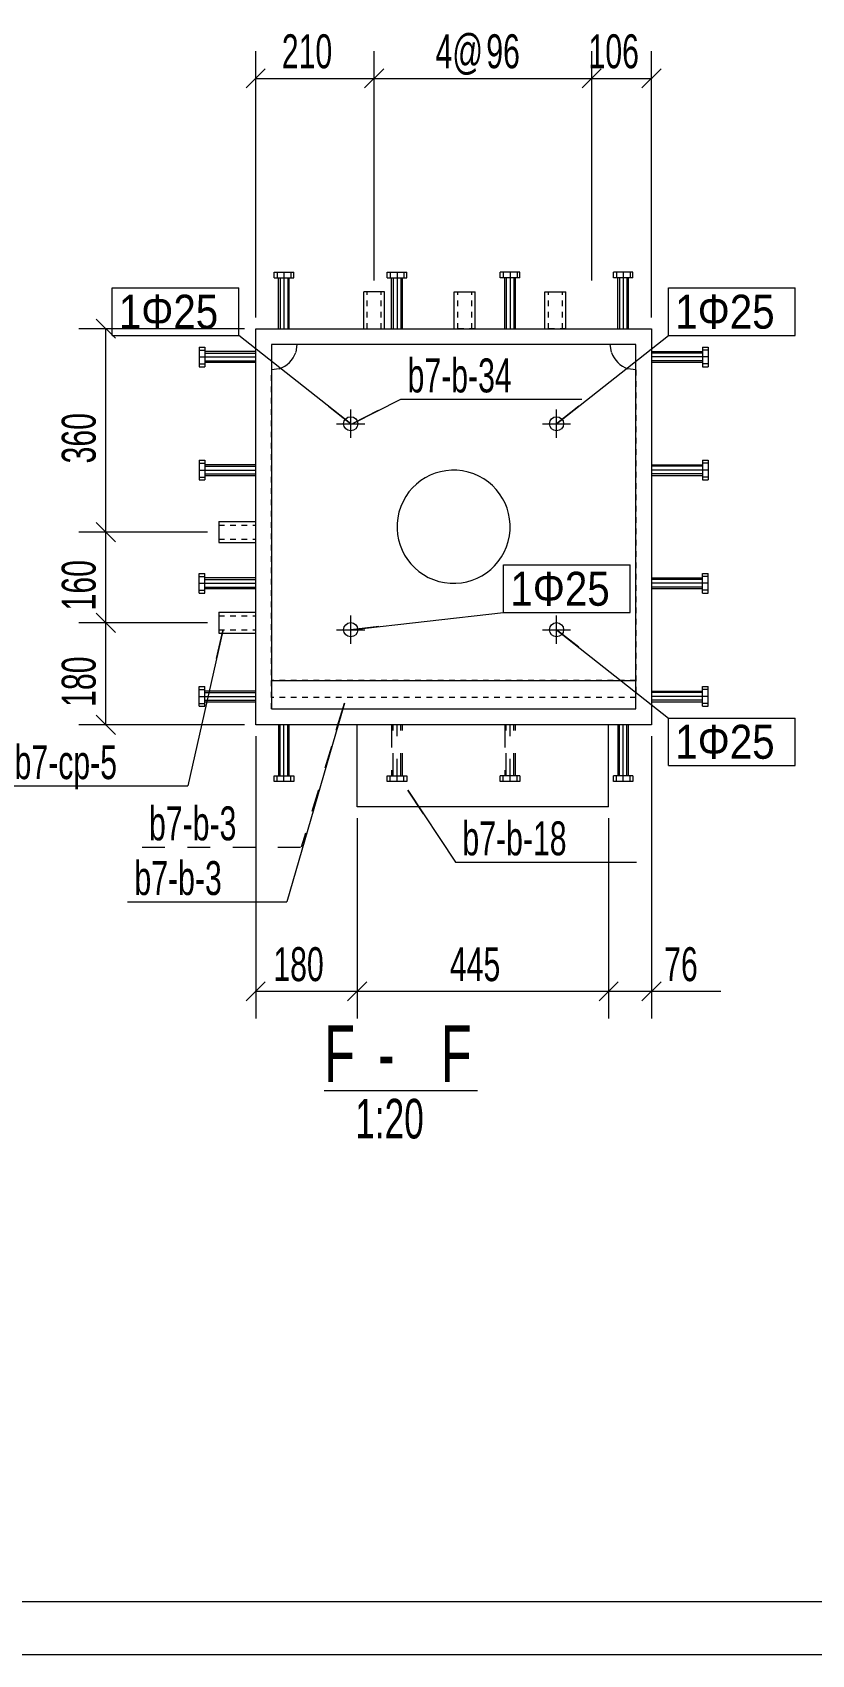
# Model space of a CAD drawing. Header units: millimetres. Extents: x 5 to 599, y 5 to 425.
# Drawn here: x 433.7 to 502.6, y 5 to 148.3 of the extents above; entities that cross this region are included whole.
import ezdxf

# ---------------------------------------------------------------- set-up
doc = ezdxf.new("R2010")
doc.units = ezdxf.units.MM
for name, pattern in [('XKITLINE00', [0]), ('XKITLINE02', [4, 2, -2]), ('XKITLINE04', [3, 0.5, -0.5, 0.5, -0.5, 0.5, -0.5])]:
    doc.linetypes.add(name, pattern=pattern)
for name, color, linetype, lineweight in [('Bolt', 7, 'Continuous', 0), ('BoltMark', 3, 'Continuous', 0), ('DrawingSheet', 5, 'Continuous', 0), ('OtherObjectType', 1, 'Continuous', 0), ('Part', 2, 'Continuous', 0), ('PartMark', 3, 'Continuous', 0), ('Z-DIMENSIONS', 1, 'Continuous', 0)]:
    doc.layers.add(name, color=color, linetype=linetype, lineweight=lineweight)
doc.styles.add('$TD_AUDIT_GENERATED_(8D)', font='ARIAL.TTF')
doc.styles.add('romsim', font='ARIAL.TTF')

# ---------------------------------------------------------------- blocks, each defined once
blk = doc.blocks.new('*A1')
at = {"layer": 'DrawingSheet', "color": 5, "linetype": 'XKITLINE00', "lineweight": 0}
blk.add_line((5, 5), (599, 5), dxfattribs=at)
blk = doc.blocks.new('*A3')
at = {"layer": 'OtherObjectType', "color": 7, "linetype": 'XKITLINE00', "lineweight": 0}
for p, q in [((594.03, 9.65), (18, 9.65)), ((5, 5), (599, 5))]:
    blk.add_line(p, q, dxfattribs=at)
blk = doc.blocks.new('*A209')
at = {"layer": 'Part', "color": 4, "linetype": 'XKITLINE00', "lineweight": 0}
for p, q in [((470.96, 122.15), (470.96, 125.4)), ((470.96, 125.4), (472.81, 125.4)), ((472.81, 122.15), (472.81, 125.4))]:
    blk.add_line(p, q, dxfattribs=at)
at = {"layer": 'Part', "color": 7, "linetype": 'XKITLINE04', "lineweight": 0}
for p, q in [((471.26, 122.15), (471.26, 125.4)), ((472.51, 122.15), (472.51, 125.4)), ((472.81, 122.15), (470.96, 122.15))]:
    blk.add_line(p, q, dxfattribs=at)
blk = doc.blocks.new('*A210')
at = {"layer": 'Part', "color": 4, "linetype": 'XKITLINE00', "lineweight": 0}
for p, q in [((478.98, 122.15), (478.98, 125.4)), ((478.98, 125.4), (480.83, 125.4)), ((480.83, 122.15), (480.83, 125.4))]:
    blk.add_line(p, q, dxfattribs=at)
at = {"layer": 'Part', "color": 7, "linetype": 'XKITLINE04', "lineweight": 0}
for p, q in [((479.28, 122.15), (479.28, 125.4)), ((480.53, 122.15), (480.53, 125.4)), ((480.83, 122.15), (478.98, 122.15))]:
    blk.add_line(p, q, dxfattribs=at)
blk = doc.blocks.new('*A211')
at = {"layer": 'Bolt', "color": 2, "linetype": 'XKITLINE00', "lineweight": 0}
for p, q in [((455.03, 127.15), (456.76, 127.15)), ((455.03, 126.65), (455.03, 127.15)), ((455.03, 126.65), (456.76, 126.65)), ((455.29, 127.15), (455.29, 126.65)), ((455.42, 122.15), (455.42, 126.65)), ((455.56, 126.65), (455.56, 122.15)), ((455.9, 127.15), (455.9, 122.15)), ((456.23, 126.65), (456.23, 122.15)), ((456.37, 122.15), (456.37, 126.65)), ((456.51, 127.15), (456.51, 126.65)), ((456.76, 126.65), (456.76, 127.15)), ((465.03, 127.15), (466.76, 127.15)), ((465.03, 126.65), (465.03, 127.15)), ((465.03, 126.65), (466.76, 126.65)), ((465.29, 127.15), (465.29, 126.65)), ((465.42, 122.15), (465.42, 126.65)), ((465.56, 126.65), (465.56, 122.15)), ((465.9, 127.15), (465.9, 122.15)), ((466.23, 126.65), (466.23, 122.15)), ((466.37, 122.15), (466.37, 126.65)), ((466.51, 127.15), (466.51, 126.65)), ((466.76, 126.65), (466.76, 127.15)), ((476.76, 127.15), (475.03, 127.15)), ((475.03, 126.65), (475.03, 127.15)), ((476.76, 126.65), (475.03, 126.65)), ((475.29, 127.15), (475.29, 126.65)), ((475.42, 122.15), (475.42, 126.65)), ((475.56, 126.65), (475.56, 122.15)), ((475.9, 127.15), (475.9, 122.15)), ((476.23, 126.65), (476.23, 122.15)), ((476.37, 122.15), (476.37, 126.65)), ((476.51, 127.15), (476.51, 126.65)), ((476.76, 126.65), (476.76, 127.15)), ((486.76, 127.15), (485.03, 127.15)), ((485.03, 126.65), (485.03, 127.15)), ((486.76, 126.65), (485.03, 126.65)), ((485.29, 127.15), (485.29, 126.65)), ((485.42, 122.15), (485.42, 126.65)), ((485.56, 126.65), (485.56, 122.15)), ((485.9, 127.15), (485.9, 122.15)), ((486.23, 126.65), (486.23, 122.15)), ((486.37, 122.15), (486.37, 126.65)), ((486.51, 127.15), (486.51, 126.65)), ((486.76, 126.65), (486.76, 127.15))]:
    blk.add_line(p, q, dxfattribs=at)
at = {"layer": 'Bolt', "color": 2, "linetype": 'XKITLINE02', "lineweight": 0}
for p, q in [((455.42, 122.15), (456.37, 122.15)), ((465.42, 122.15), (466.37, 122.15)), ((475.42, 122.15), (476.37, 122.15)), ((485.42, 122.15), (486.37, 122.15))]:
    blk.add_line(p, q, dxfattribs=at)
blk = doc.blocks.new('*A212')
at = {"layer": 'Bolt', "color": 2, "linetype": 'XKITLINE00', "lineweight": 0}
for p, q in [((455.42, 87.15), (455.42, 82.65)), ((455.56, 82.65), (455.56, 87.15)), ((455.9, 82.15), (455.9, 87.15)), ((456.23, 82.65), (456.23, 87.15)), ((456.37, 82.65), (456.37, 87.15)), ((485.42, 87.15), (485.42, 82.65)), ((485.56, 82.65), (485.56, 87.15)), ((485.9, 82.15), (485.9, 87.15)), ((486.23, 82.65), (486.23, 87.15)), ((486.37, 82.65), (486.37, 87.15)), ((455.03, 82.65), (456.76, 82.65)), ((455.03, 82.15), (455.03, 82.65)), ((456.76, 82.15), (455.03, 82.15)), ((455.29, 82.15), (455.29, 82.65)), ((456.51, 82.15), (456.51, 82.65)), ((456.76, 82.65), (456.76, 82.15)), ((486.76, 82.65), (485.03, 82.65)), ((485.03, 82.15), (485.03, 82.65)), ((486.76, 82.15), (485.03, 82.15)), ((485.29, 82.15), (485.29, 82.65)), ((486.51, 82.15), (486.51, 82.65)), ((486.76, 82.65), (486.76, 82.15))]:
    blk.add_line(p, q, dxfattribs=at)
at = {"layer": 'Bolt', "color": 2, "linetype": 'XKITLINE02', "lineweight": 0}
for p, q in [((456.37, 87.15), (455.42, 87.15)), ((466.37, 87.15), (465.42, 87.15)), ((465.42, 87.15), (465.42, 82.65)), ((465.56, 82.65), (465.56, 87.15)), ((465.9, 82.15), (465.9, 87.15)), ((466.23, 82.65), (466.23, 87.15)), ((466.37, 82.65), (466.37, 87.15)), ((476.37, 87.15), (475.42, 87.15)), ((475.42, 87.15), (475.42, 82.65)), ((475.56, 82.65), (475.56, 87.15)), ((475.9, 82.15), (475.9, 87.15)), ((476.23, 82.65), (476.23, 87.15)), ((476.37, 82.65), (476.37, 87.15)), ((486.37, 87.15), (485.42, 87.15)), ((465.03, 82.65), (466.76, 82.65)), ((465.03, 82.15), (465.03, 82.65)), ((466.76, 82.15), (465.03, 82.15)), ((465.29, 82.15), (465.29, 82.65)), ((466.51, 82.15), (466.51, 82.65)), ((466.76, 82.65), (466.76, 82.15)), ((476.76, 82.65), (475.03, 82.65)), ((475.03, 82.15), (475.03, 82.65)), ((476.76, 82.15), (475.03, 82.15)), ((475.29, 82.15), (475.29, 82.65)), ((476.51, 82.15), (476.51, 82.65)), ((476.76, 82.65), (476.76, 82.15))]:
    blk.add_line(p, q, dxfattribs=at)
blk = doc.blocks.new('*A213')
at = {"layer": 'Bolt', "color": 2, "linetype": 'XKITLINE00', "lineweight": 0}
for p, q in [((492.9, 120.52), (492.9, 118.79)), ((492.9, 120.52), (493.4, 120.52)), ((493.4, 120.52), (493.4, 118.79)), ((488.4, 120.13), (492.9, 120.13)), ((492.9, 119.99), (488.4, 119.99)), ((493.4, 119.65), (488.4, 119.65)), ((492.9, 119.32), (488.4, 119.32)), ((488.4, 119.18), (492.9, 119.18)), ((493.4, 120.26), (492.9, 120.26)), ((493.4, 119.04), (492.9, 119.04)), ((492.9, 118.79), (493.4, 118.79)), ((492.9, 110.52), (492.9, 108.79)), ((492.9, 110.52), (493.4, 110.52)), ((493.4, 110.52), (493.4, 108.79)), ((488.4, 110.13), (492.9, 110.13)), ((492.9, 109.99), (488.4, 109.99)), ((493.4, 109.65), (488.4, 109.65)), ((492.9, 109.32), (488.4, 109.32)), ((488.4, 109.18), (492.9, 109.18)), ((493.4, 110.26), (492.9, 110.26)), ((493.4, 109.04), (492.9, 109.04)), ((492.9, 108.79), (493.4, 108.79)), ((492.9, 98.79), (492.9, 100.52)), ((492.9, 100.52), (493.4, 100.52)), ((493.4, 98.79), (493.4, 100.52)), ((488.4, 100.13), (492.9, 100.13)), ((492.9, 99.99), (488.4, 99.99)), ((493.4, 99.65), (488.4, 99.65)), ((492.9, 99.32), (488.4, 99.32)), ((488.4, 99.18), (492.9, 99.18)), ((493.4, 100.26), (492.9, 100.26)), ((493.4, 99.04), (492.9, 99.04)), ((492.9, 98.79), (493.4, 98.79)), ((492.9, 88.79), (492.9, 90.52)), ((492.9, 90.52), (493.4, 90.52)), ((493.4, 88.79), (493.4, 90.52)), ((488.4, 90.13), (492.9, 90.13)), ((492.9, 89.99), (488.4, 89.99)), ((493.4, 89.65), (488.4, 89.65)), ((492.9, 89.32), (488.4, 89.32)), ((488.4, 89.18), (492.9, 89.18)), ((493.4, 90.26), (492.9, 90.26)), ((493.4, 89.04), (492.9, 89.04)), ((492.9, 88.79), (493.4, 88.79))]:
    blk.add_line(p, q, dxfattribs=at)
at = {"layer": 'Bolt', "color": 2, "linetype": 'XKITLINE02', "lineweight": 0}
for p, q in [((488.4, 120.13), (488.4, 119.18)), ((488.4, 110.13), (488.4, 109.18)), ((488.4, 100.13), (488.4, 99.18)), ((488.4, 90.13), (488.4, 89.18))]:
    blk.add_line(p, q, dxfattribs=at)
blk = doc.blocks.new('*A214')
at = {"layer": 'Bolt', "color": 2, "linetype": 'XKITLINE00', "lineweight": 0}
for p, q in [((448.4, 120.52), (448.4, 118.79)), ((448.4, 120.52), (448.9, 120.52)), ((448.9, 120.52), (448.9, 118.79)), ((448.4, 120.26), (448.9, 120.26)), ((448.4, 119.65), (453.4, 119.65)), ((448.4, 119.04), (448.9, 119.04)), ((453.4, 120.13), (448.9, 120.13)), ((448.9, 119.99), (453.4, 119.99)), ((448.9, 119.32), (453.4, 119.32)), ((448.9, 119.18), (453.4, 119.18)), ((448.4, 118.79), (448.9, 118.79)), ((448.4, 110.52), (448.4, 108.79)), ((448.4, 110.52), (448.9, 110.52)), ((448.9, 110.52), (448.9, 108.79)), ((448.4, 110.26), (448.9, 110.26)), ((448.4, 109.65), (453.4, 109.65)), ((448.4, 109.04), (448.9, 109.04)), ((453.4, 110.13), (448.9, 110.13)), ((448.9, 109.99), (453.4, 109.99)), ((448.9, 109.32), (453.4, 109.32)), ((448.9, 109.18), (453.4, 109.18)), ((448.4, 108.79), (448.9, 108.79)), ((448.4, 98.79), (448.4, 100.52)), ((448.4, 100.52), (448.9, 100.52)), ((448.9, 98.79), (448.9, 100.52)), ((448.4, 100.26), (448.9, 100.26)), ((448.4, 99.65), (453.4, 99.65)), ((448.4, 99.04), (448.9, 99.04)), ((453.4, 100.13), (448.9, 100.13)), ((448.9, 99.99), (453.4, 99.99)), ((448.9, 99.32), (453.4, 99.32)), ((448.9, 99.18), (453.4, 99.18)), ((448.4, 98.79), (448.9, 98.79)), ((448.4, 88.79), (448.4, 90.52)), ((448.4, 90.52), (448.9, 90.52)), ((448.9, 88.79), (448.9, 90.52)), ((448.4, 90.26), (448.9, 90.26)), ((448.4, 89.65), (453.4, 89.65)), ((448.4, 89.04), (448.9, 89.04)), ((453.4, 90.13), (448.9, 90.13)), ((448.9, 89.99), (453.4, 89.99)), ((448.9, 89.32), (453.4, 89.32)), ((448.9, 89.18), (453.4, 89.18)), ((448.4, 88.79), (448.9, 88.79))]:
    blk.add_line(p, q, dxfattribs=at)
at = {"layer": 'Bolt', "color": 2, "linetype": 'XKITLINE02', "lineweight": 0}
for p, q in [((453.4, 119.18), (453.4, 120.13)), ((453.4, 109.18), (453.4, 110.13)), ((453.4, 99.18), (453.4, 100.13)), ((453.4, 89.18), (453.4, 90.13))]:
    blk.add_line(p, q, dxfattribs=at)
blk = doc.blocks.new('*A215')
at = {"layer": 'Bolt', "color": 2, "linetype": 'XKITLINE00', "lineweight": 0}
for p, q in [((480, 112.5), (480, 115)), ((478.75, 113.75), (481.25, 113.75))]:
    blk.add_line(p, q, dxfattribs=at)
blk.add_circle((480, 113.75), 0.625, dxfattribs=at)
blk = doc.blocks.new('*A216')
at = {"layer": 'Bolt', "color": 2, "linetype": 'XKITLINE00', "lineweight": 0}
for p, q in [((461.8, 112.5), (461.8, 115)), ((460.55, 113.75), (463.05, 113.75))]:
    blk.add_line(p, q, dxfattribs=at)
blk.add_circle((461.8, 113.75), 0.625, dxfattribs=at)
blk = doc.blocks.new('*A217')
at = {"layer": 'Bolt', "color": 2, "linetype": 'XKITLINE00', "lineweight": 0}
for p, q in [((480, 94.3), (480, 96.8)), ((478.75, 95.55), (481.25, 95.55))]:
    blk.add_line(p, q, dxfattribs=at)
blk.add_circle((480, 95.55), 0.625, dxfattribs=at)
blk = doc.blocks.new('*A218')
at = {"layer": 'Bolt', "color": 2, "linetype": 'XKITLINE00', "lineweight": 0}
for p, q in [((461.8, 94.3), (461.8, 96.8)), ((460.55, 95.55), (463.05, 95.55))]:
    blk.add_line(p, q, dxfattribs=at)
blk.add_circle((461.8, 95.55), 0.625, dxfattribs=at)
blk = doc.blocks.new('*A219')
at = {"layer": 'Part', "color": 4, "linetype": 'XKITLINE00', "lineweight": 0}
for p, q in [((453.4, 87.15), (453.4, 122.15)), ((453.4, 122.15), (488.4, 122.15)), ((488.4, 122.15), (488.4, 87.15)), ((454.8, 120.75), (454.8, 88.55)), ((487, 120.75), (454.8, 120.75)), ((487, 88.55), (487, 120.75)), ((454.8, 88.55), (487, 88.55)), ((488.4, 87.15), (453.4, 87.15))]:
    blk.add_line(p, q, dxfattribs=at)
blk = doc.blocks.new('*A220')
at = {"layer": 'Part', "color": 4, "linetype": 'XKITLINE00', "lineweight": 0}
for p, q in [((462.37, 79.9), (462.37, 87.15)), ((484.61, 79.9), (484.61, 87.15)), ((484.61, 79.9), (462.37, 79.9))]:
    blk.add_line(p, q, dxfattribs=at)
at = {"layer": 'Part', "color": 7, "linetype": 'XKITLINE04', "lineweight": 0}
blk.add_line((484.61, 87.15), (462.37, 87.15), dxfattribs=at)
blk = doc.blocks.new('*A221')
at = {"layer": 'Part', "color": 4, "linetype": 'XKITLINE00', "lineweight": 0}
blk.add_line((454.8, 91.05), (487, 91.05), dxfattribs=at)
at = {"layer": 'Part', "color": 7, "linetype": 'XKITLINE04', "lineweight": 0}
for p, q in [((454.8, 88.55), (454.8, 91.05)), ((487, 88.55), (487, 91.05)), ((454.8, 88.55), (487, 88.55))]:
    blk.add_line(p, q, dxfattribs=at)
blk = doc.blocks.new('*A222')
at = {"layer": 'Part', "color": 7, "linetype": 'XKITLINE04', "lineweight": 0}
for p, q in [((487, 91.05), (454.8, 91.05)), ((454.8, 91.05), (454.8, 88.55)), ((487, 88.55), (487, 91.05)), ((454.8, 88.55), (487, 88.55))]:
    blk.add_line(p, q, dxfattribs=at)
blk = doc.blocks.new('*A223')
at = {"layer": 'Part', "color": 4, "linetype": 'XKITLINE00', "lineweight": 0}
for p, q in [((457.05, 120.75), (456.94, 120.06)), ((484.86, 120.06), (484.75, 120.75)), ((455.49, 118.61), (454.8, 118.5)), ((487, 118.5), (486.3, 118.61))]:
    blk.add_line(p, q, dxfattribs=at)
at = {"layer": 'Part', "color": 7, "linetype": 'XKITLINE04', "lineweight": 0}
for p, q in [((484.75, 120.75), (457.05, 120.75)), ((454.8, 89.55), (454.8, 118.5)), ((487, 118.5), (487, 89.55)), ((487, 89.55), (454.8, 89.55))]:
    blk.add_line(p, q, dxfattribs=at)
at = {"layer": 'Part', "color": 4, "linetype": 'XKITLINE00', "lineweight": 0}
for centre, radius, start, end in [((454.8, 120.75), 2.25, 288, 342), ((487, 120.75), 2.25, 198, 252), ((470.9, 104.65), 5, 75, 255), ((470.9, 104.65), 5, 255, 75)]:
    blk.add_arc(centre, radius, start, end, dxfattribs=at)
blk = doc.blocks.new('*A224')
at = {"layer": 'Part', "color": 4, "linetype": 'XKITLINE00', "lineweight": 0}
for p, q in [((450.15, 97.09), (453.4, 97.09)), ((450.15, 97.09), (450.15, 95.24)), ((450.15, 95.24), (453.4, 95.24))]:
    blk.add_line(p, q, dxfattribs=at)
at = {"layer": 'Part', "color": 7, "linetype": 'XKITLINE04', "lineweight": 0}
for p, q in [((450.15, 96.79), (453.4, 96.79)), ((453.4, 95.24), (453.4, 97.09)), ((450.15, 95.54), (453.4, 95.54))]:
    blk.add_line(p, q, dxfattribs=at)
blk = doc.blocks.new('*A225')
at = {"layer": 'Part', "color": 4, "linetype": 'XKITLINE00', "lineweight": 0}
for p, q in [((450.15, 105.1), (453.4, 105.1)), ((450.15, 105.1), (450.15, 103.25)), ((450.15, 103.25), (453.4, 103.25))]:
    blk.add_line(p, q, dxfattribs=at)
at = {"layer": 'Part', "color": 7, "linetype": 'XKITLINE04', "lineweight": 0}
for p, q in [((450.15, 104.8), (453.4, 104.8)), ((453.4, 103.25), (453.4, 105.1)), ((450.15, 103.55), (453.4, 103.55))]:
    blk.add_line(p, q, dxfattribs=at)
blk = doc.blocks.new('*A226')
at = {"layer": 'Part', "color": 4, "linetype": 'XKITLINE00', "lineweight": 0}
for p, q in [((462.95, 122.15), (462.95, 125.4)), ((464.8, 125.4), (462.95, 125.4)), ((464.8, 122.15), (464.8, 125.4))]:
    blk.add_line(p, q, dxfattribs=at)
at = {"layer": 'Part', "color": 7, "linetype": 'XKITLINE04', "lineweight": 0}
for p, q in [((463.25, 122.15), (463.25, 125.4)), ((464.5, 122.15), (464.5, 125.4)), ((462.95, 122.15), (464.8, 122.15))]:
    blk.add_line(p, q, dxfattribs=at)
blk = doc.blocks.new('*A227')
at = {"layer": 'OtherObjectType', "color": 6, "linetype": 'XKITLINE00', "lineweight": 0}
blk.add_line((459.46, 54.85), (473.01, 54.85), dxfattribs=at)
at = {"layer": 'OtherObjectType', "color": 6, "style": 'romsim', "width": 0.6375}
for s, height, p in [('F', 5, (459.46, 55.6)), ('F', 5, (469.77, 55.6)), ('-', 5, (464.21, 55.6)), ('1:20', 3.5, (462.2, 50.6))]:
    blk.add_text(s, height=height, dxfattribs=at).set_placement(p)
blk = doc.blocks.new('*A365')
at = {"layer": 'Z-DIMENSIONS', "color": 3, "linetype": 'XKITLINE00', "lineweight": 0}
for p, q in [((453.4, 86.15), (453.4, 61.2)), ((462.37, 78.9), (462.37, 61.2)), ((454.25, 64.45), (452.55, 62.75)), ((453.4, 63.6), (462.37, 63.6)), ((463.22, 64.45), (461.52, 62.75))]:
    blk.add_line(p, q, dxfattribs=at)
at = {"layer": 'Z-DIMENSIONS', "color": 7}
for p in [(453.4, 63.6), (462.37, 63.6)]:
    blk.add_point(p, dxfattribs=at)
at = {"layer": 'Z-DIMENSIONS', "color": 7, "style": 'romsim', "width": 0.6375}
blk.add_text('180', height=3, dxfattribs=at).set_placement((454.96, 64.5))
blk = doc.blocks.new('*A366')
at = {"layer": 'Z-DIMENSIONS', "color": 3, "linetype": 'XKITLINE00', "lineweight": 0}
for p, q in [((462.37, 78.9), (462.37, 61.2)), ((484.61, 78.9), (484.61, 61.2)), ((463.22, 64.45), (461.52, 62.75)), ((462.37, 63.6), (484.61, 63.6)), ((485.46, 64.45), (483.76, 62.75))]:
    blk.add_line(p, q, dxfattribs=at)
at = {"layer": 'Z-DIMENSIONS', "color": 7}
for p in [(462.37, 63.6), (484.61, 63.6)]:
    blk.add_point(p, dxfattribs=at)
at = {"layer": 'Z-DIMENSIONS', "color": 7, "style": 'romsim', "width": 0.6375}
blk.add_text('445', height=3, dxfattribs=at).set_placement((470.57, 64.5))
blk = doc.blocks.new('*A367')
at = {"layer": 'Z-DIMENSIONS', "color": 3, "linetype": 'XKITLINE00', "lineweight": 0}
for p, q in [((488.4, 86.15), (488.4, 61.2)), ((484.61, 78.9), (484.61, 61.2)), ((485.46, 64.45), (483.76, 62.75)), ((484.61, 63.6), (488.4, 63.6)), ((489.25, 64.45), (487.55, 62.75)), ((488.4, 63.6), (494.54, 63.6)), ((488.4, 63.6), (494.54, 63.6))]:
    blk.add_line(p, q, dxfattribs=at)
at = {"layer": 'Z-DIMENSIONS', "color": 7}
for p in [(484.61, 63.6), (488.4, 63.6)]:
    blk.add_point(p, dxfattribs=at)
at = {"layer": 'Z-DIMENSIONS', "color": 7, "style": 'romsim', "width": 0.6375}
blk.add_text('76', height=3, dxfattribs=at).set_placement((489.52, 64.5))
blk = doc.blocks.new('*A368')
at = {"layer": 'Z-DIMENSIONS', "color": 3, "linetype": 'XKITLINE00', "lineweight": 0}
for p, q in [((449.15, 96.16), (437.75, 96.16)), ((439.3, 97.01), (441, 95.31)), ((440.15, 87.15), (440.15, 96.16)), ((439.3, 88), (441, 86.3)), ((452.4, 87.15), (437.75, 87.15))]:
    blk.add_line(p, q, dxfattribs=at)
at = {"layer": 'Z-DIMENSIONS', "color": 7}
for p in [(440.15, 96.16), (440.15, 87.15)]:
    blk.add_point(p, dxfattribs=at)
at = {"layer": 'Z-DIMENSIONS', "color": 7, "style": 'romsim', "width": 0.6375}
blk.add_text('180', height=3, rotation=90.0002, dxfattribs=at).set_placement((439.25, 88.73))
blk = doc.blocks.new('*A369')
at = {"layer": 'Z-DIMENSIONS', "color": 3, "linetype": 'XKITLINE00', "lineweight": 0}
for p, q in [((439.3, 105.03), (441, 103.33)), ((449.15, 104.18), (437.75, 104.18)), ((440.15, 96.16), (440.15, 104.18)), ((449.15, 96.16), (437.75, 96.16)), ((439.3, 97.01), (441, 95.31))]:
    blk.add_line(p, q, dxfattribs=at)
at = {"layer": 'Z-DIMENSIONS', "color": 7}
for p in [(440.15, 104.18), (440.15, 96.16)]:
    blk.add_point(p, dxfattribs=at)
at = {"layer": 'Z-DIMENSIONS', "color": 7, "style": 'romsim', "width": 0.6375}
blk.add_text('160', height=3, rotation=90.0002, dxfattribs=at).set_placement((439.25, 97.25))
blk = doc.blocks.new('*A370')
at = {"layer": 'Z-DIMENSIONS', "color": 3, "linetype": 'XKITLINE00', "lineweight": 0}
for p, q in [((452.4, 122.15), (437.75, 122.15)), ((439.3, 123), (441, 121.3)), ((440.15, 104.18), (440.15, 122.15)), ((439.3, 105.03), (441, 103.33)), ((449.15, 104.18), (437.75, 104.18))]:
    blk.add_line(p, q, dxfattribs=at)
at = {"layer": 'Z-DIMENSIONS', "color": 7}
for p in [(440.15, 122.15), (440.15, 104.18)]:
    blk.add_point(p, dxfattribs=at)
at = {"layer": 'Z-DIMENSIONS', "color": 7, "style": 'romsim', "width": 0.6375}
blk.add_text('360', height=3, rotation=90.0002, dxfattribs=at).set_placement((439.25, 110.24))
blk = doc.blocks.new('*A371')
at = {"layer": 'Z-DIMENSIONS', "color": 3, "linetype": 'XKITLINE00', "lineweight": 0}
for p, q in [((453.4, 123.15), (453.4, 146.66)), ((463.87, 126.4), (463.87, 146.66)), ((454.25, 145.11), (452.55, 143.42)), ((464.72, 145.11), (463.02, 143.42)), ((453.4, 144.26), (463.87, 144.26))]:
    blk.add_line(p, q, dxfattribs=at)
at = {"layer": 'Z-DIMENSIONS', "color": 7}
for p in [(453.4, 144.26), (463.87, 144.26)]:
    blk.add_point(p, dxfattribs=at)
at = {"layer": 'Z-DIMENSIONS', "color": 7, "style": 'romsim', "width": 0.6375}
blk.add_text('210', height=3, dxfattribs=at).set_placement((455.71, 145.16))
blk = doc.blocks.new('*A372')
at = {"layer": 'Z-DIMENSIONS', "color": 3, "linetype": 'XKITLINE00', "lineweight": 0}
for p, q in [((463.87, 126.4), (463.87, 146.66)), ((464.72, 145.11), (463.02, 143.42)), ((463.87, 144.26), (468.68, 144.26))]:
    blk.add_line(p, q, dxfattribs=at)
at = {"layer": 'Z-DIMENSIONS', "color": 7}
blk.add_point((463.87, 144.26), dxfattribs=at)
at = {"layer": 'Z-DIMENSIONS', "color": 7, "style": 'romsim', "width": 0.6375}
for s, p in [('4@', (469.3, 145.16)), ('96', (473.79, 145.16))]:
    blk.add_text(s, height=3, dxfattribs=at).set_placement(p)
blk = doc.blocks.new('*A373')
at = {"layer": 'Z-DIMENSIONS', "color": 3, "linetype": 'XKITLINE00', "lineweight": 0}
blk.add_line((468.68, 144.26), (473.49, 144.26), dxfattribs=at)
blk = doc.blocks.new('*A374')
at = {"layer": 'Z-DIMENSIONS', "color": 3, "linetype": 'XKITLINE00', "lineweight": 0}
blk.add_line((473.49, 144.26), (478.3, 144.26), dxfattribs=at)
blk = doc.blocks.new('*A375')
at = {"layer": 'Z-DIMENSIONS', "color": 3, "linetype": 'XKITLINE00', "lineweight": 0}
for p, q in [((483.96, 145.11), (482.26, 143.42)), ((478.3, 144.26), (483.11, 144.26)), ((483.11, 126.4), (483.11, 144.26))]:
    blk.add_line(p, q, dxfattribs=at)
at = {"layer": 'Z-DIMENSIONS', "color": 3}
blk.add_point((483.11, 144.26), dxfattribs=at)
blk = doc.blocks.new('*A376')
at = {"layer": 'Z-DIMENSIONS', "color": 3, "linetype": 'XKITLINE00', "lineweight": 0}
for p, q in [((483.11, 126.4), (483.11, 146.66)), ((488.4, 123.15), (488.4, 146.66)), ((483.96, 145.11), (482.26, 143.42)), ((489.25, 145.11), (487.55, 143.42)), ((483.11, 144.26), (488.4, 144.26))]:
    blk.add_line(p, q, dxfattribs=at)
at = {"layer": 'Z-DIMENSIONS', "color": 7}
for p in [(483.11, 144.26), (488.4, 144.26)]:
    blk.add_point(p, dxfattribs=at)
at = {"layer": 'Z-DIMENSIONS', "color": 7, "style": 'romsim', "width": 0.6375}
blk.add_text('106', height=3, dxfattribs=at).set_placement((482.83, 145.16))
blk = doc.blocks.new('*A377')
at = {"layer": 'PartMark', "color": 7, "linetype": 'XKITLINE00', "lineweight": 0}
for p, q in [((461.25, 89.07), (456.14, 71.51)), ((460.55, 86.67), (461.25, 89.07)), ((442.08, 71.51), (456.14, 71.51))]:
    blk.add_line(p, q, dxfattribs=at)
at = {"layer": 'PartMark', "color": 7, "style": 'romsim', "width": 0.6375}
blk.add_text('b7-b-3', height=3, dxfattribs=at).set_placement((442.68, 72.11))
blk = doc.blocks.new('*A378')
at = {"layer": 'PartMark', "color": 7, "linetype": 'XKITLINE02', "lineweight": 0}
for p in [(461.25, 89.07), (443.37, 76.34)]:
    blk.add_line(p, (457.43, 76.34), dxfattribs=at)
at = {"layer": 'PartMark', "color": 7, "linetype": 'XKITLINE00', "lineweight": 0}
blk.add_line((460.53, 86.67), (461.25, 89.07), dxfattribs=at)
at = {"layer": 'PartMark', "color": 7, "style": 'romsim', "width": 0.6375}
blk.add_text('b7-b-3', height=3, dxfattribs=at).set_placement((443.97, 76.94))
blk = doc.blocks.new('*A379')
at = {"layer": 'BoltMark', "color": 7, "linetype": 'XKITLINE00', "lineweight": 0}
for p, q in [((489.9, 125.75), (501.09, 125.75)), ((489.9, 121.55), (489.9, 125.75)), ((501.09, 121.55), (501.09, 125.75)), ((480, 113.75), (489.9, 121.55)), ((489.9, 121.55), (501.09, 121.55)), ((481.96, 115.3), (480, 113.75))]:
    blk.add_line(p, q, dxfattribs=at)
at = {"layer": 'BoltMark', "color": 2, "style": '$TD_AUDIT_GENERATED_(8D)', "width": 0.85}
blk.add_text('1Φ25', height=3, dxfattribs=at).set_placement((490.5, 122.15))
blk = doc.blocks.new('*A380')
at = {"layer": 'BoltMark', "color": 7, "linetype": 'XKITLINE00', "lineweight": 0}
for p, q in [((440.7, 125.75), (451.9, 125.75)), ((440.7, 121.55), (440.7, 125.75)), ((451.9, 121.55), (451.9, 125.75)), ((440.7, 121.55), (451.9, 121.55)), ((461.8, 113.75), (451.9, 121.55)), ((459.83, 115.3), (461.8, 113.75))]:
    blk.add_line(p, q, dxfattribs=at)
at = {"layer": 'BoltMark', "color": 2, "style": '$TD_AUDIT_GENERATED_(8D)', "width": 0.85}
blk.add_text('1Φ25', height=3, dxfattribs=at).set_placement((441.3, 122.15))
blk = doc.blocks.new('*A381')
at = {"layer": 'BoltMark', "color": 7, "linetype": 'XKITLINE00', "lineweight": 0}
for p, q in [((480, 95.55), (489.9, 87.75)), ((481.96, 94), (480, 95.55)), ((489.9, 87.75), (501.09, 87.75)), ((489.9, 83.55), (489.9, 87.75)), ((501.09, 83.55), (501.09, 87.75)), ((489.9, 83.55), (501.09, 83.55))]:
    blk.add_line(p, q, dxfattribs=at)
at = {"layer": 'BoltMark', "color": 2, "style": '$TD_AUDIT_GENERATED_(8D)', "width": 0.85}
blk.add_text('1Φ25', height=3, dxfattribs=at).set_placement((490.5, 84.15))
blk = doc.blocks.new('*A382')
at = {"layer": 'BoltMark', "color": 7, "linetype": 'XKITLINE00', "lineweight": 0}
for p, q in [((475.32, 101.27), (486.52, 101.27)), ((475.32, 97.07), (475.32, 101.27)), ((486.52, 97.07), (486.52, 101.27)), ((461.8, 95.55), (475.32, 97.07)), ((475.32, 97.07), (486.52, 97.07)), ((464.28, 95.83), (461.8, 95.55))]:
    blk.add_line(p, q, dxfattribs=at)
at = {"layer": 'BoltMark', "color": 2, "style": '$TD_AUDIT_GENERATED_(8D)', "width": 0.85}
blk.add_text('1Φ25', height=3, dxfattribs=at).set_placement((475.92, 97.67))
blk = doc.blocks.new('*A383')
at = {"layer": 'PartMark', "color": 7, "linetype": 'XKITLINE00', "lineweight": 0}
for p, q in [((461.99, 113.78), (466.23, 115.92)), ((464.22, 114.91), (461.99, 113.78)), ((466.23, 115.92), (482.24, 115.92))]:
    blk.add_line(p, q, dxfattribs=at)
at = {"layer": 'PartMark', "color": 7, "style": 'romsim', "width": 0.6375}
blk.add_text('b7-b-34', height=3, dxfattribs=at).set_placement((466.83, 116.52))
blk = doc.blocks.new('*A384')
at = {"layer": 'PartMark', "color": 7, "linetype": 'XKITLINE00', "lineweight": 0}
for p, q in [((450.49, 95.44), (447.39, 81.75)), ((449.94, 93), (450.49, 95.44)), ((431.48, 81.75), (447.39, 81.75))]:
    blk.add_line(p, q, dxfattribs=at)
at = {"layer": 'PartMark', "color": 7, "style": 'romsim', "width": 0.6375}
blk.add_text('b7-cp-5', height=3, dxfattribs=at).set_placement((432.08, 82.35))
blk = doc.blocks.new('*A385')
at = {"layer": 'PartMark', "color": 7, "linetype": 'XKITLINE00', "lineweight": 0}
for p, q in [((466.84, 81.37), (471.08, 75.02)), ((468.23, 79.29), (466.84, 81.37)), ((471.08, 75.02), (487.08, 75.02))]:
    blk.add_line(p, q, dxfattribs=at)
at = {"layer": 'PartMark', "color": 7, "style": 'romsim', "width": 0.6375}
blk.add_text('b7-b-18', height=3, dxfattribs=at).set_placement((471.68, 75.62))

msp = doc.modelspace()

# ---------------------------------------------------------------- block references
at = {"lineweight": 0}
for name in ['*A1', '*A3', '*A371', '*A372', '*A376', '*A375', '*A373', '*A374', '*A211', '*A226', '*A209', '*A210', '*A370', '*A219', '*A214', '*A223', '*A213', '*A216', '*A215', '*A369', '*A225', '*A368', '*A224', '*A218', '*A217', '*A221', '*A222', '*A365', '*A212', '*A220', '*A367', '*A366', '*A227']:
    msp.add_blockref(name, (0, 0), dxfattribs=at)
at = {"layer": 'BoltMark', "lineweight": 0}
for name in ['*A380', '*A379', '*A382', '*A381']:
    msp.add_blockref(name, (0, 0), dxfattribs=at)
at = {"layer": 'PartMark', "lineweight": 0}
for name in ['*A383', '*A384', '*A377', '*A378', '*A385']:
    msp.add_blockref(name, (0, 0), dxfattribs=at)

doc.saveas('drawing.dxf')
